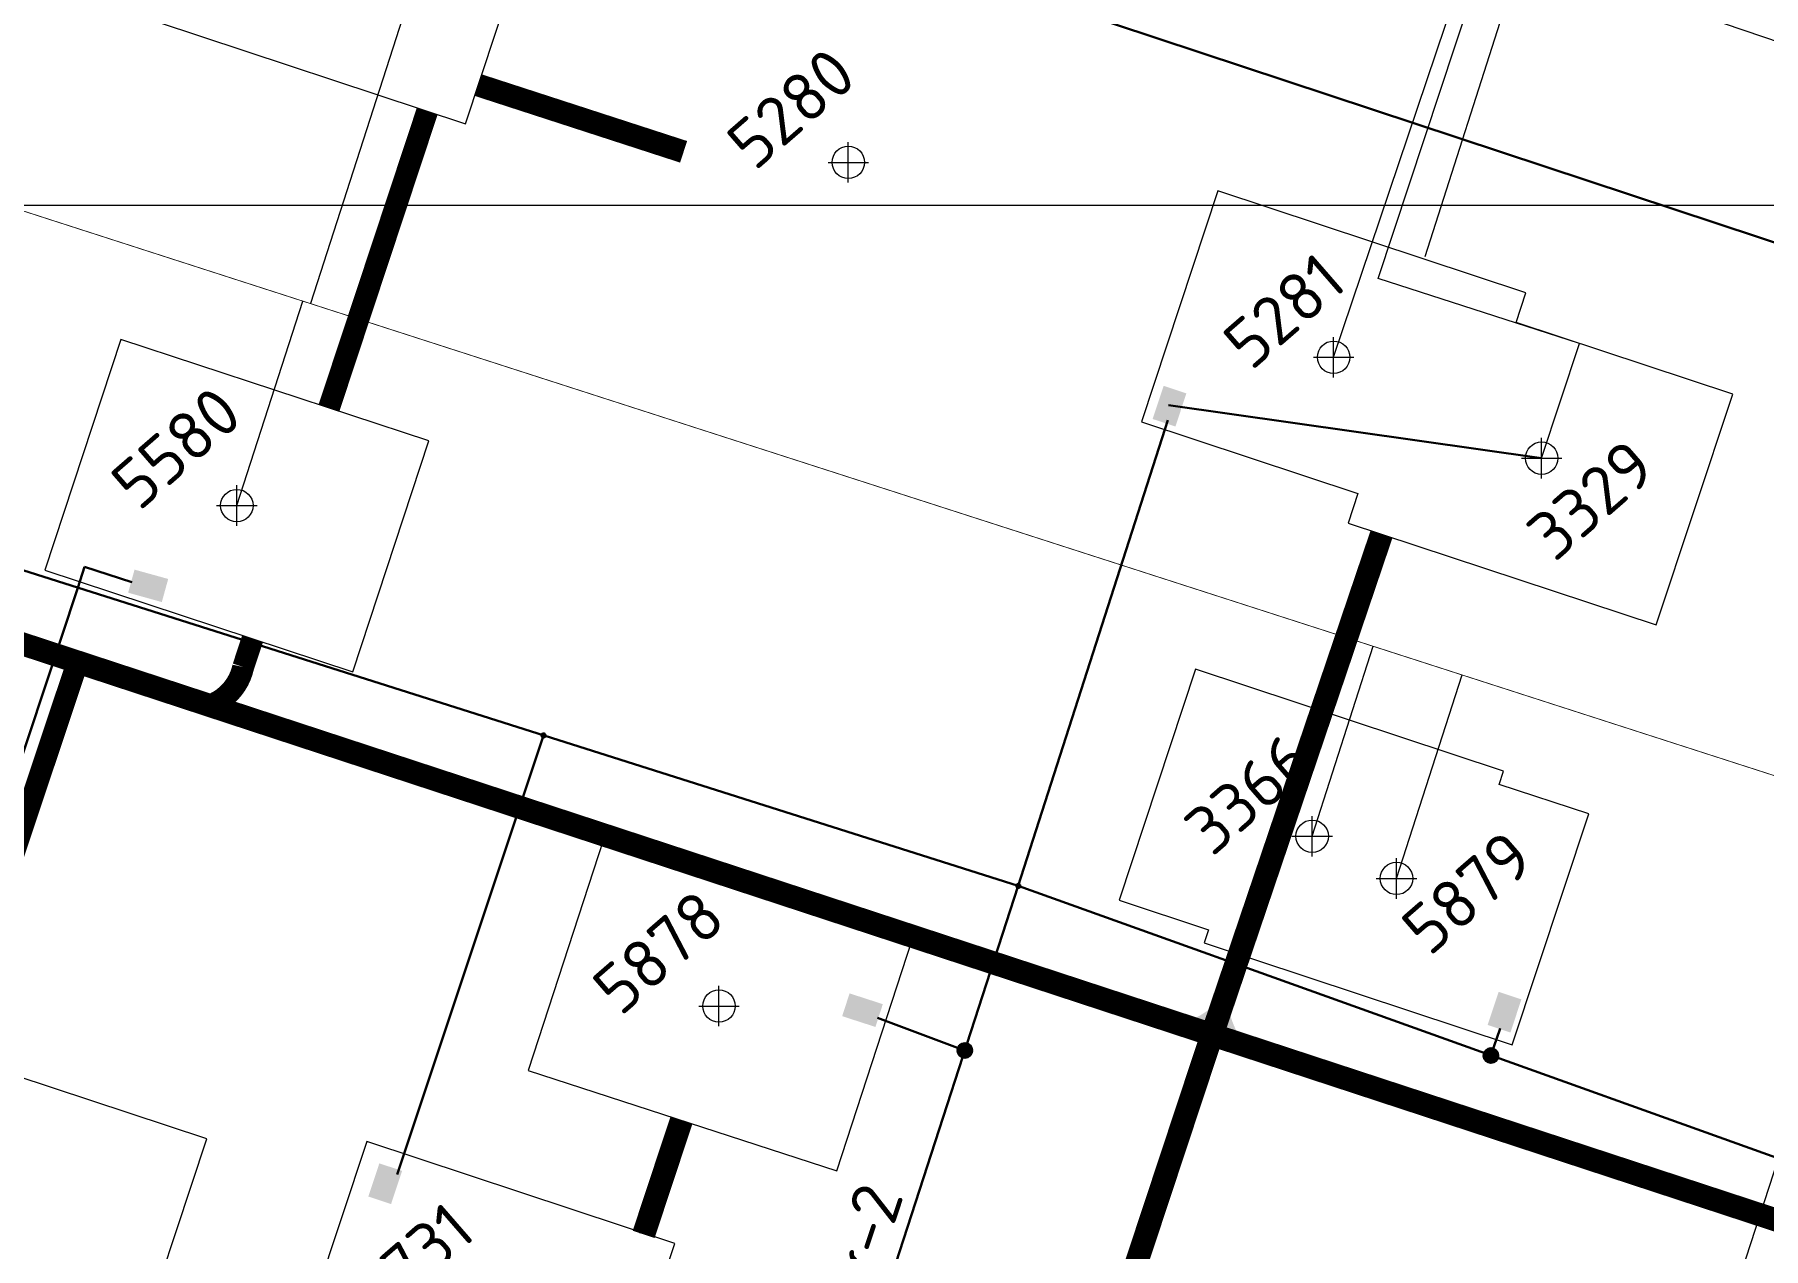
# Model space of a CAD drawing. Header units: millimetres. Extents: x 519 to 9564855, y -810 to 5021775.
# Drawn here: x 9543059.7 to 9543486.1, y 4996742.6 to 4997042.1 of the extents above; entities that cross this region are included whole.
import ezdxf
from ezdxf.enums import TextEntityAlignment as Align

# ---------------------------------------------------------------- set-up
doc = ezdxf.new("R2010")
doc.units = ezdxf.units.MM
doc.header["$LTSCALE"] = 2
doc.header["$MEASUREMENT"] = 0
doc.header["$PDMODE"] = 2
doc.header["$PDSIZE"] = 5
doc.linetypes.add('92051501$0$DASHED', pattern=[0.75, 0.5, -0.25])
for name, color, linetype, lineweight in [('160 скважин на2012 год.Выкидные линии', 5, 'Continuous', 30), ('PPLINE_GAS', 4, 'GAS_LINE', 30), ('Электро', 1, 'Continuous', 30), ('Электроснаб', 1, 'Continuous', 18), ('Электроснабжене', 1, 'Continuous', 18)]:
    doc.layers.add(name, color=color, linetype=linetype, lineweight=lineweight)
for name, color, linetype in [('164 скв. на 2011 год (измененные)', 121, 'Continuous'), ('Existing roads', 41, 'Continuous'), ('Future Roads', 44, 'Continuous'), ('GRID_PULKOVO', 7, 'Continuous'), ('OilColl&Flowlines', 3, 'Continuous'), ('stage 7.frame', 7, 'Continuous'), ('Stage VII wells', 9, 'Continuous'), ('Скважины  2018 года', 7, 'Continuous'), ('Скважины 2019г.', 241, 'Continuous'), ('Скважины на 2021 год', 7, 'Continuous')]:
    doc.layers.add(name, color=color, linetype=linetype)
doc.styles.add('92051501$0$STANDARD', font='simplex.shx')
doc.styles.add('Elect', font='isocpeur.ttf')
doc.styles.get("Standard").update_dxf_attribs({"font": 'isocpeur.ttf', "width": 0.5})
doc.linetypes.add('GAS_LINE', pattern='A,0.5,-0.2,["G",92051501$0$STANDARD,S=0.1,R=0,X=-0.1,Y=-0.05],-0.05', length=0.75)

msp = doc.modelspace()

# ---------------------------------------------------------------- hatches: boundary and pattern name
at = {"layer": 'Existing roads', "lineweight": 0}
h = msp.add_hatch(color=256, dxfattribs=at)
h.paths.add_polyline_path([(9543352.69512, 4996802.62827), (9543354.28236, 4996802.0315, 0.155118741), (9543358.81502, 4996792.49449), (9543350.25942, 4996795.24764)])
h.paths.add_polyline_path([(9543351.16942, 4996803.20189), (9543352.69512, 4996802.62827), (9543350.25942, 4996795.24764), (9543341.46349, 4996798.07812, 0.161550784)])
at = {"layer": 'Электро'}
for points in [[(9543335.4657, 4996947.26571), (9543341.07794, 4996945.40872), (9543343.78517, 4996953.59058), (9543338.17293, 4996955.44757)], [(9543082.78483, 4996904.39953), (9543084.36558, 4996910.09574), (9543092.66987, 4996907.79123), (9543091.08912, 4996902.09502)], [(9543142.02735, 4996755.40304), (9543147.63958, 4996753.54606), (9543150.34681, 4996761.72792), (9543144.73458, 4996763.5849)]]:
    msp.add_hatch(color=256, dxfattribs=at).paths.add_polyline_path(points)
at = {"layer": 'Электро', "ltscale": 7.5}
for points in [[(9543418.09063, 4996797.72995), (9543423.70286, 4996795.87296), (9543426.41009, 4996804.05482), (9543420.79786, 4996805.91181)], [(9543260.71371, 4996805.5274), (9543258.89039, 4996799.90414), (9543267.08833, 4996797.24599), (9543268.91165, 4996802.86925)]]:
    msp.add_hatch(color=256, dxfattribs=at).paths.add_polyline_path(points)
h = msp.add_hatch(color=256, dxfattribs=at)
edge = h.paths.add_edge_path()
edge.add_arc((9543289.14152, 4996791.43489), 1.80448, 0, 360)
at = {"layer": 'Электро'}
h = msp.add_hatch(color=256, dxfattribs=at)
edge = h.paths.add_edge_path()
edge.add_arc((9543418.90186, 4996790.19284), 1.80448, 0, 360)
at = {"layer": 'Электроснаб', "linetype": '92051501$0$DASHED', "lineweight": 0}
for points in [[(9543335.4657, 4996947.26571), (9543341.07794, 4996945.40872), (9543343.78517, 4996953.59058), (9543338.17293, 4996955.44757)], [(9543082.78483, 4996904.39953), (9543084.36558, 4996910.09574), (9543092.66987, 4996907.79123), (9543091.08912, 4996902.09502)], [(9543142.02735, 4996755.40304), (9543147.63958, 4996753.54606), (9543150.34681, 4996761.72792), (9543144.73458, 4996763.5849)]]:
    msp.add_hatch(color=1, dxfattribs=at).paths.add_polyline_path(points)
at = {"layer": 'Электроснаб', "linetype": '92051501$0$DASHED', "lineweight": 0, "ltscale": 7.5}
for points in [[(9543418.09063, 4996797.72995), (9543423.70286, 4996795.87296), (9543426.41009, 4996804.05482), (9543420.79786, 4996805.91181)], [(9543260.71371, 4996805.5274), (9543258.89039, 4996799.90414), (9543267.08833, 4996797.24599), (9543268.91165, 4996802.86925)]]:
    msp.add_hatch(color=1, dxfattribs=at).paths.add_polyline_path(points)
h = msp.add_hatch(color=1, dxfattribs=at)
edge = h.paths.add_edge_path()
edge.add_arc((9543289.14152, 4996791.43489), 1.80448, 0, 360)
at = {"layer": 'Электроснаб', "lineweight": 0}
h = msp.add_hatch(color=1, dxfattribs=at)
edge = h.paths.add_edge_path()
edge.add_arc((9543418.90186, 4996790.19284), 1.80448, 0, 360)
at = {"layer": 'Электроснабжене', "linetype": '92051501$0$DASHED', "lineweight": 0}
for points in [[(9543335.4657, 4996947.26571), (9543341.07794, 4996945.40872), (9543343.78517, 4996953.59058), (9543338.17293, 4996955.44757)], [(9543082.78483, 4996904.39953), (9543084.36558, 4996910.09574), (9543092.66987, 4996907.79123), (9543091.08912, 4996902.09502)], [(9543142.02735, 4996755.40304), (9543147.63958, 4996753.54606), (9543150.34681, 4996761.72792), (9543144.73458, 4996763.5849)]]:
    msp.add_hatch(color=1, dxfattribs=at).paths.add_polyline_path(points)
at = {"layer": 'Электроснабжене', "linetype": '92051501$0$DASHED', "lineweight": 0, "ltscale": 7.5}
for points in [[(9543418.09063, 4996797.72995), (9543423.70286, 4996795.87296), (9543426.41009, 4996804.05482), (9543420.79786, 4996805.91181)], [(9543260.71371, 4996805.5274), (9543258.89039, 4996799.90414), (9543267.08833, 4996797.24599), (9543268.91165, 4996802.86925)]]:
    msp.add_hatch(color=1, dxfattribs=at).paths.add_polyline_path(points)
h = msp.add_hatch(color=1, dxfattribs=at)
edge = h.paths.add_edge_path()
edge.add_arc((9543289.14152, 4996791.43489), 1.80448, 0, 360)
at = {"layer": 'Электроснабжене', "lineweight": 0}
h = msp.add_hatch(color=1, dxfattribs=at)
edge = h.paths.add_edge_path()
edge.add_arc((9543418.90186, 4996790.19284), 1.80448, 0, 360)

# ---------------------------------------------------------------- linework, layer by layer
at = {"layer": '160 скважин на2012 год.Выкидные линии', "color": 3, "linetype": 'ByBlock', "lineweight": 0, "ltscale": 80, "const_width": 0.2, "elevation": -593.44551}
msp.add_lwpolyline([(9542766.35313, 4997092.34854), (9544328.04109, 4996588.4866)], dxfattribs=at)
at = {"layer": '164 скв. на 2011 год (измененные)', "color": 0, "linetype": 'ByBlock', "lineweight": 0}
msp.add_lwpolyline([(9543386.10515, 4996928.90085), (9543383.68202, 4996921.5776), (9543459.66255, 4996896.43702), (9543478.51798, 4996953.42241), (9543425.09485, 4996971.09916)], dxfattribs=at)
msp.add_circle((9543431.4, 4996937.6), 4, dxfattribs=at)
msp.add_point((9543431.4, 4996937.6), dxfattribs=at)
at = {"layer": 'Existing roads', "lineweight": 0}
msp.add_line((9543217.05362, 4996840.93225), (9543196.16502, 4996847.84391), dxfattribs=at)
at = {"layer": 'Existing roads', "linetype": 'ByBlock', "lineweight": 0}
msp.add_line((9543209.10356, 4996746.33527), (9543218.73358, 4996774.35616), dxfattribs=at)
at = {"layer": 'Existing roads', "lineweight": 0, "flags": 128}
for points, const_width in [([(9543219.78326, 4997013.1984), (9543169.11412, 4997029.6618)], 5.6), ([(9543391.91375, 4996918.85386), (9543350.38435, 4996796.11017)], 5.7), ([(9543003.46, 4996908.4), (9543027.4, 4996901.4), (9543494.70116, 4996747.8061)], 5.7), ([(9543238.08336, 4996831.15631), (9543238.53684, 4996832.52683)], 5.7), ([(9543315.54795, 4996690.86614), (9543349.94824, 4996794.83163)], 5.7), ([(9543209.92741, 4996746.06267), (9543219.23519, 4996774.19288)], 5.7)]:
    msp.add_lwpolyline(points, dxfattribs=dict(at, const_width=const_width))
at = {"layer": 'Existing roads', "lineweight": 0, "const_width": 5.4}
for points in [[(9543132.32031, 4996949.99754), (9543156.5574, 4997023.24754)], [(9543038.05145, 4996790.71061), (9543070.33659, 4996887.28748)]]:
    msp.add_lwpolyline(points, dxfattribs=at)
msp.add_lwpolyline([(9543103.06634, 4996876.63495), (9543103.06634, 4996876.63495, 0.25327717), (9543111.16584, 4996886.06395), (9543113.47235, 4996893.03476)], format="xyb", dxfattribs=at)
at = {"layer": 'Existing roads', "lineweight": 0}
msp.add_arc((9543391.9602, 4996914.0927), 2.5, 71.6915561, 161.691556, dxfattribs=at)
msp.add_arc((9543391.9602, 4996914.0927), 2.5, 71.6915561, 161.691556, dxfattribs=at)
at = {"layer": 'Future Roads', "lineweight": 0, "ltscale": 25}
msp.add_line((9543027.4, 4996901.4), (9543494.70116, 4996747.8061), dxfattribs=at)
at = {"layer": 'GRID_PULKOVO', "lineweight": 0}
msp.add_line((9533000, 4997000), (9548000, 4997000), dxfattribs=at)
at = {"layer": 'OilColl&Flowlines', "linetype": 'ByBlock', "lineweight": 0, "ltscale": 200}
for p, q in [((9543391.11687, 4996981.95482), (9543435.18053, 4997115.5618, 0)), ((9543440.76829, 4996965.9131), (9543391.11687, 4996981.95482)), ((9543431.4, 4996937.6), (9543440.76829, 4996965.9131))]:
    msp.add_line(p, q, dxfattribs=at)
at = {"layer": 'OilColl&Flowlines', "lineweight": 0}
msp.add_line((9543380.1, 4996962.5), (9543428.30224, 4997105.70284, 0), dxfattribs=at)
at = {"layer": 'PPLINE_GAS', "color": 3, "linetype": 'GAS_LINE', "lineweight": 0, "ltscale": 25}
for p, q in [((9543540.60668, 4997418.40896), (9543402.55325, 4996987.26342)), ((9543426.42426, 4997061.93283), (9543570.19791, 4997012.89082)), ((9543570.19791, 4997012.89082), (9543401.24164, 4996491.95397))]:
    msp.add_line(p, q, dxfattribs=at)
at = {"layer": 'stage 7.frame', "color": 0, "linetype": 'ByBlock', "lineweight": 0}
msp.add_lwpolyline([(9543425.09485, 4996971.09916), (9543427.51798, 4996978.42241), (9543351.53745, 4997003.56299), (9543332.68202, 4996946.5776), (9543386.10515, 4996928.90085)], dxfattribs=at)
msp.add_lwpolyline([(9543122.78202, 4996711.9776), (9543198.76255, 4996686.83702), (9543217.61798, 4996743.82241), (9543141.63745, 4996768.96299)], close=True, dxfattribs=at)
msp.add_circle((9543380.1, 4996962.5), 4, dxfattribs=at)
msp.add_point((9543380.1, 4996962.5), dxfattribs=at)
at = {"layer": 'Stage VII wells', "color": 0, "linetype": 'ByBlock', "lineweight": 0}
msp.add_lwpolyline([(9543089.98202, 4997045.2776), (9543165.96255, 4997020.13702), (9543184.81798, 4997077.12241), (9543108.83745, 4997102.26299)], close=True, dxfattribs=at)
at = {"layer": 'Скважины  2018 года', "color": 3, "linetype": 'ByBlock', "lineweight": 0, "ltscale": 50}
for p, q in [((9543179.2, 4997135.6), (9543127.7422, 4996975.75022, -593.44551)), ((9543109.6, 4996925.9), (9543125.84523, 4996976.36226, -593.44551))]:
    msp.add_line(p, q, dxfattribs=at)
at = {"layer": 'Скважины  2018 года', "color": 0, "linetype": 'ByBlock', "lineweight": 0}
for points in [[(9543062.2178, 4996909.93358), (9543138.19478, 4996884.88368), (9543156.9822, 4996941.86642), (9543081.00522, 4996966.91632)], [(9543007.4178, 4996737.73358), (9543083.39478, 4996712.68368), (9543102.1822, 4996769.66642), (9543026.20522, 4996794.71632)]]:
    msp.add_lwpolyline(points, close=True, dxfattribs=at)
msp.add_lwpolyline([(9543349.26665, 4996821.22743), (9543348.19664, 4996817.99649), (9543424.14031, 4996792.84576), (9543443.00336, 4996849.80351), (9543420.93335, 4996857.11257)], dxfattribs=at)
at = {"layer": 'Скважины  2018 года', "color": 0, "linetype": 'ByBlock', "lineweight": 0, "elevation": 0.03851}
msp.add_lwpolyline([(9543181.47983, 4996786.48222), (9543257.55138, 4996761.721), (9543276.1223, 4996818.77466), (9543200.05075, 4996843.53589)], close=True, dxfattribs=at)
at = {"layer": 'Скважины  2018 года', "color": 0, "linetype": 'ByBlock', "lineweight": 0}
for centre in [(9543109.6, 4996925.9), (9543395.6, 4996833.9), (9543228.5, 4996802.4)]:
    msp.add_circle(centre, 4, dxfattribs=at)
for p in [(9543109.6, 4996925.9), (9543395.6, 4996833.9), (9543228.5, 4996802.4), (9543228.5, 4996802.4)]:
    msp.add_point(p, dxfattribs=at)
at = {"layer": 'Скважины 2019г.', "color": 3, "linetype": 'ByBlock', "lineweight": 0, "ltscale": 50}
for p, q in [((9543374.8, 4996844.3), (9543389.88876, 4996891.17143, -593.44551)), ((9543395.6, 4996833.9), (9543411.76456, 4996884.11344, -600.61811))]:
    msp.add_line(p, q, dxfattribs=at)
at = {"layer": 'Скважины 2019г.', "color": 0, "linetype": 'ByBlock', "lineweight": 0}
msp.add_lwpolyline([(9543420.93335, 4996857.11257), (9543422.00336, 4996860.34351), (9543346.05969, 4996885.49424), (9543327.19664, 4996828.53649), (9543349.26665, 4996821.22743)], dxfattribs=at)
msp.add_circle((9543374.8, 4996844.3), 4, dxfattribs=at)
msp.add_point((9543374.8, 4996844.3), dxfattribs=at)
at = {"layer": 'Скважины на 2021 год', "color": 0, "linetype": 'ByBlock', "lineweight": 0}
msp.add_circle((9543260.4, 4997010.6), 4, dxfattribs=at)
at = {"layer": 'Скважины на 2021 год', "color": 0, "linetype": 'ByBlock', "lineweight": 0, "ltscale": 50}
msp.add_point((9543260.4, 4997010.6), dxfattribs=at)
at = {"layer": 'Электро'}
msp.add_line((9542961.51671, 4997165.40566, 47.36082), (9543573.75, 4996962.73), dxfattribs=at)
at = {"layer": 'Электро', "ltscale": 7.5}
for p, q in [((9543302.33209, 4996832.03879, 0), (9543339.22836, 4996946.94557, 0)), ((9542944.20156, 4996945.6634, 0), (9543302.33209, 4996832.03879, 0)), ((9543070.37152, 4996905.63327, 0), (9543072.04618, 4996910.78736, 0)), ((9543072.04618, 4996910.78736, 0), (9543083.68609, 4996907.00533, 0)), ((9543070.37152, 4996905.63327, 0), (9543032.06347, 4996790.40704, 0)), ((9543185.21946, 4996869.19529, 0), (9543149.10158, 4996760.87217, 0)), ((9543302.33458, 4996832.038, 0), (9543185.61584, 4996472.82311)), ((9543505.88711, 4996759.01511), (9543302.33209, 4996832.03879, 0)), ((9543267.58297, 4996799.51238), (9543289.28213, 4996791.3822)), ((9543421.16515, 4996796.83253), (9543418.90186, 4996790.19284))]:
    msp.add_line(p, q, dxfattribs=at)
at = {"layer": 'Электро', "ltscale": 2}
msp.add_line((9543339.36378, 4996950.67853), (9543431.4, 4996937.6), dxfattribs=at)
at = {"layer": 'Электро', "ltscale": 7.5}
msp.add_circle((9543289.14152, 4996791.43489), 1.80448, dxfattribs=at)
at = {"layer": 'Электро'}
msp.add_circle((9543418.90186, 4996790.19284), 1.80448, dxfattribs=at)
for centre, start, end in [((9543185.21946, 4996869.19529, 0), 162, 342), ((9543185.21946, 4996869.19529, 0), 342, 162), ((9543302.33209, 4996832.03879, 0), 162.0000001, 342.0000001), ((9543302.33209, 4996832.03879, 0), 342.0000001, 162.0000001)]:
    msp.add_arc(centre, 0.5, start, end, dxfattribs=at)
at = {"layer": 'Электроснаб', "color": 1, "linetype": '92051501$0$DASHED', "lineweight": 0}
msp.add_line((9542961.51671, 4997165.40566, 47.36082), (9543573.75, 4996962.73), dxfattribs=at)
at = {"layer": 'Электроснаб', "color": 1, "linetype": '92051501$0$DASHED', "lineweight": 0, "ltscale": 7.5}
for p, q in [((9543302.33209, 4996832.03879, 0), (9543339.22836, 4996946.94557, 0)), ((9542944.20156, 4996945.6634, 0), (9543302.33209, 4996832.03879, 0)), ((9543070.37152, 4996905.63327, 0), (9543072.04618, 4996910.78736, 0)), ((9543072.04618, 4996910.78736, 0), (9543083.68609, 4996907.00533, 0)), ((9543070.37152, 4996905.63327, 0), (9543032.06347, 4996790.40704, 0)), ((9543185.21946, 4996869.19529, 0), (9543149.10158, 4996760.87217, 0)), ((9543302.33458, 4996832.038, 0), (9543185.61584, 4996472.82311)), ((9543505.88711, 4996759.01511), (9543302.33209, 4996832.03879, 0)), ((9543267.58297, 4996799.51238), (9543289.28213, 4996791.3822)), ((9543421.16515, 4996796.83253), (9543418.90186, 4996790.19284))]:
    msp.add_line(p, q, dxfattribs=at)
at = {"layer": 'Электроснаб', "color": 1, "linetype": '92051501$0$DASHED', "lineweight": 0, "ltscale": 2}
msp.add_line((9543339.36378, 4996950.67853), (9543431.4, 4996937.6), dxfattribs=at)
at = {"layer": 'Электроснаб', "color": 1, "linetype": '92051501$0$DASHED', "lineweight": 0, "ltscale": 7.5}
msp.add_circle((9543289.14152, 4996791.43489), 1.80448, dxfattribs=at)
at = {"layer": 'Электроснаб', "color": 1, "lineweight": 0}
msp.add_circle((9543418.90186, 4996790.19284), 1.80448, dxfattribs=at)
at = {"layer": 'Электроснаб', "color": 1, "linetype": '92051501$0$DASHED', "lineweight": 0}
for centre, start, end in [((9543185.21946, 4996869.19529, 0), 162, 342), ((9543185.21946, 4996869.19529, 0), 342, 162), ((9543302.33209, 4996832.03879, 0), 162.0000001, 342.0000001), ((9543302.33209, 4996832.03879, 0), 342.0000001, 162.0000001)]:
    msp.add_arc(centre, 0.5, start, end, dxfattribs=at)
at = {"layer": 'Электроснабжене', "color": 1, "linetype": '92051501$0$DASHED', "lineweight": 0}
msp.add_line((9542961.51671, 4997165.40566, 47.36082), (9543573.75, 4996962.73), dxfattribs=at)
at = {"layer": 'Электроснабжене', "color": 1, "lineweight": 0, "ltscale": 7.5}
for p, q in [((9543302.33209, 4996832.03879, 0), (9543339.22836, 4996946.94557, 0)), ((9542944.20156, 4996945.6634, 0), (9543302.33209, 4996832.03879, 0)), ((9543070.37152, 4996905.63327, 0), (9543072.04618, 4996910.78736, 0)), ((9543072.04618, 4996910.78736, 0), (9543083.68609, 4996907.00533, 0)), ((9543070.37152, 4996905.63327, 0), (9543032.06347, 4996790.40704, 0)), ((9543185.21946, 4996869.19529, 0), (9543149.10158, 4996760.87217, 0)), ((9543302.33458, 4996832.038, 0), (9543185.61584, 4996472.82311)), ((9543505.88711, 4996759.01511), (9543302.33209, 4996832.03879, 0)), ((9543267.58297, 4996799.51238), (9543289.28213, 4996791.3822))]:
    msp.add_line(p, q, dxfattribs=at)
at = {"layer": 'Электроснабжене', "color": 1, "linetype": '92051501$0$DASHED', "lineweight": 0, "ltscale": 2}
msp.add_line((9543339.36378, 4996950.67853), (9543431.4, 4996937.6), dxfattribs=at)
at = {"layer": 'Электроснабжене', "color": 1, "linetype": '92051501$0$DASHED', "lineweight": 0, "ltscale": 7.5}
msp.add_line((9543421.16515, 4996796.83253), (9543418.90186, 4996790.19284), dxfattribs=at)
msp.add_circle((9543289.14152, 4996791.43489), 1.80448, dxfattribs=at)
at = {"layer": 'Электроснабжене', "color": 1, "lineweight": 0}
msp.add_circle((9543418.90186, 4996790.19284), 1.80448, dxfattribs=at)
at = {"layer": 'Электроснабжене', "color": 1, "linetype": '92051501$0$DASHED', "lineweight": 0}
for centre, start, end in [((9543185.21946, 4996869.19529, 0), 162, 342), ((9543185.21946, 4996869.19529, 0), 342, 162), ((9543302.33209, 4996832.03879, 0), 162.0000001, 342.0000001), ((9543302.33209, 4996832.03879, 0), 342.0000001, 162.0000001)]:
    msp.add_arc(centre, 0.5, start, end, dxfattribs=at)

# ---------------------------------------------------------------- texts
at = {"layer": '164 скв. на 2011 год (измененные)', "color": 0, "linetype": 'ByBlock', "lineweight": 0, "style": 'Elect'}
msp.add_text('3329', height=12, rotation=41, dxfattribs=at).set_placement((9543434.61807, 4996911.68361))
at = {"layer": 'stage 7.frame', "color": 0, "linetype": 'ByBlock', "lineweight": 0, "style": 'Elect'}
for s, p in [('5281', (9543359.76221, 4996958.9254)), ('2731', (9543145.62995, 4996725.23471))]:
    msp.add_text(s, height=12, rotation=41, dxfattribs=at).set_placement(p)
at = {"layer": 'Скважины  2018 года', "color": 0, "linetype": 'ByBlock', "lineweight": 0, "style": 'Elect'}
for s, p in [('5580', (9543085.4695, 4996924.26539)), ('5879', (9543403.75232, 4996814.41951)), ('5878', (9543204.24125, 4996799.64445))]:
    msp.add_text(s, height=12, rotation=41, dxfattribs=at).set_placement(p)
at = {"layer": 'Скважины 2019г.', "color": 0, "linetype": 'ByBlock', "lineweight": 0, "style": 'Elect'}
msp.add_text('3366', height=12, rotation=41, dxfattribs=at).set_placement((9543350.16487, 4996839.02175))
at = {"layer": 'Скважины на 2021 год', "color": 0, "linetype": 'ByBlock', "lineweight": 0}
msp.add_text('5280', height=12, rotation=41, dxfattribs=at).set_placement((9543239.70913, 4997005.49424), align=Align.BOTTOM_LEFT)
at = {"layer": 'Электро'}
msp.add_text('яч.111 п/ст Восток-2', height=12, rotation=71.691556, dxfattribs=at).set_placement((9543227.1623, 4996613.65706, 0))
at = {"layer": 'Электроснаб', "color": 1, "lineweight": 0}
msp.add_text('яч.111 п/ст Восток-2', height=12, rotation=71.691556, dxfattribs=at).set_placement((9543227.1623, 4996613.65706, 0))
at = {"layer": 'Электроснабжене', "color": 1, "lineweight": 0}
msp.add_text('яч.111 п/ст Восток-2', height=12, rotation=71.691556, dxfattribs=at).set_placement((9543227.1623, 4996613.65706, 0))

doc.saveas('drawing.dxf')
